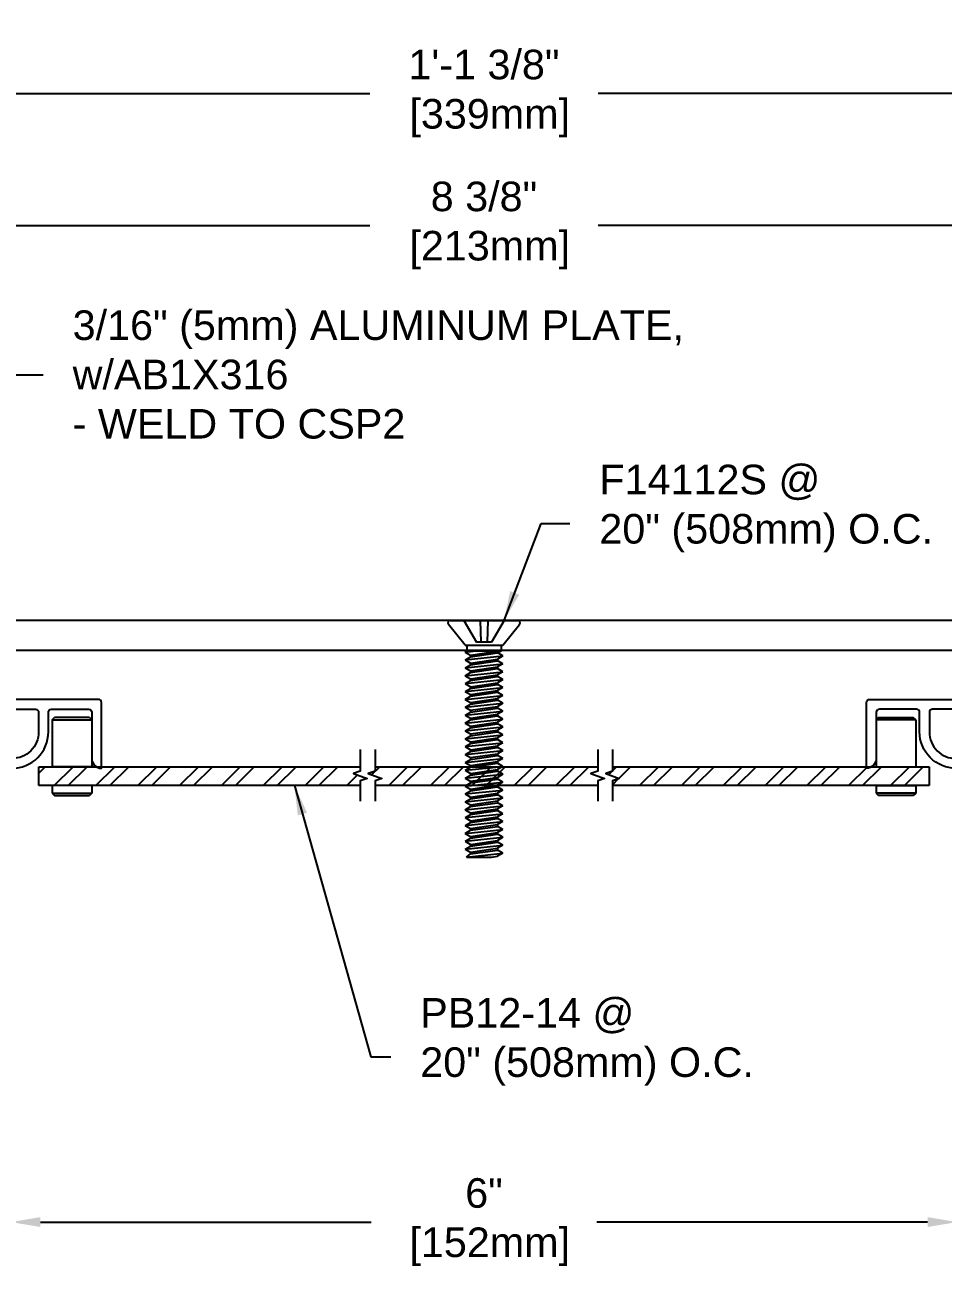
# Model space of a CAD drawing. Header units: inches. Extents: x -1.2 to 38.7, y -2.2 to 8.
# Drawn here: x 6.08 to 11.91, y -2.08 to 5.8 of the extents above; entities that cross this region are included whole.
import ezdxf

# ---------------------------------------------------------------- set-up
doc = ezdxf.new("R2010")
doc.units = ezdxf.units.IN
doc.header["$MEASUREMENT"] = 0
for name, color, linetype in [('anchors', 4, 'Continuous'), ('dimensions', 3, 'Continuous'), ('METALS', 7, 'Continuous'), ('text', 2, 'Continuous')]:
    doc.layers.add(name, color=color, linetype=linetype)
doc.styles.add('ARIAL', font='arial.ttf')
doc.dimstyles.new('Arial', dxfattribs={"dimtxt": 0.1875, "dimasz": 0.1875, "dimexe": 0.1875, "dimexo": 0.1875, "dimgap": 0.1875, "dimtad": 0, "dimtih": 1, "dimtoh": 1, "dimdec": 4, "dimzin": 0, "dimdsep": 46, "dimlunit": 4, "dimtxsty": 'ARIAL', "dimcen": 0.09, "dimadec": 0, "dimazin": 0, "dimtfac": 1, "dimtdec": 4, "dimtofl": 0, "dimtmove": 0, "dimatfit": 3, "dimfxl": 0, "dimfrac": 2, "dimtolj": 1, "dimtzin": 0, "dimarcsym": 0})

# ---------------------------------------------------------------- blocks, each defined once
blk = doc.blocks.new('*D1')
at = {"layer": 'DEFPOINTS', "color": 0}
for p in [(13.1813, 4.5227), (4.8063, 1.9978), (13.1813, 1.8928)]:
    blk.add_point(p, dxfattribs=at)
at = {"layer": 'dimensions', "color": 0, "lineweight": -2}
for p, q in [((4.8063, 2.1853), (4.8063, 4.7102)), ((13.1813, 2.0803), (13.1813, 4.7102)), ((4.9938, 4.5227), (8.2689, 4.5227)), ((12.9938, 4.5227), (9.7187, 4.5227))]:
    blk.add_line(p, q, dxfattribs=at)
at = {"layer": 'dimensions', "color": 0}
for points in [[(4.9938, 4.5539), (4.9938, 4.4914), (4.8063, 4.5227)], [(12.9938, 4.5539), (12.9938, 4.4914), (13.1813, 4.5227)]]:
    blk.add_solid(points, dxfattribs=at)
at = {"layer": 'dimensions', "color": 0, "insert": (8.9938, 4.5227), "char_height": 0.1875, "attachment_point": 5, "style": 'ARIAL'}
blk.add_mtext('\\A1;8 3/8"\\P [213mm]', dxfattribs=at)
blk = doc.blocks.new('*D2')
at = {"layer": 'DEFPOINTS', "color": 0}
for p in [(15.6663, 5.3591), (2.3213, 1.9978), (15.6663, 1.9978)]:
    blk.add_point(p, dxfattribs=at)
at = {"layer": 'dimensions', "color": 0, "lineweight": -2}
for p, q in [((2.3213, 2.1853), (2.3213, 5.5466)), ((15.6663, 2.1853), (15.6663, 5.5466)), ((2.5088, 5.3591), (8.2689, 5.3591)), ((15.4788, 5.3591), (9.7187, 5.3591))]:
    blk.add_line(p, q, dxfattribs=at)
at = {"layer": 'dimensions', "color": 0}
for points in [[(2.5088, 5.3904), (2.5088, 5.3279), (2.3213, 5.3591)], [(15.4788, 5.3904), (15.4788, 5.3279), (15.6663, 5.3591)]]:
    blk.add_solid(points, dxfattribs=at)
at = {"layer": 'dimensions', "color": 0, "insert": (8.9938, 5.3591), "char_height": 0.1875, "attachment_point": 5, "style": 'ARIAL'}
blk.add_mtext('\\A1;1\'-1 3/8"\\P [339mm]', dxfattribs=at)
blk = doc.blocks.new('F14112S')
for p, q in [((-0.214, 0), (0.214, 0)), ((-0.1275, 0), (-0.0475, -0.1375)), ((-0.0247, 0), (-0.0198, -0.1375)), ((0.0247, 0), (0.0198, -0.1375)), ((0.1275, 0), (0.0475, -0.1375)), ((-0.119, -0.1554), (-0.2257, -0.0244)), ((0.119, -0.1554), (0.2257, -0.0244)), ((-0.119, -0.1554), (0.119, -0.1554)), ((-0.108, -0.1554), (-0.108, -0.1946)), ((0.0475, -0.1375), (-0.0475, -0.1375)), ((0.108, -0.1554), (0.108, -0.1946)), ((-0.119, -0.2), (-0.108, -0.1946)), ((-0.119, -0.2), (-0.0679, -0.1946)), ((-0.119, -0.2), (-0.085, -0.2196)), ((-0.119, -0.25), (0.119, -0.225)), ((-0.119, -0.25), (-0.085, -0.2304)), ((0.108, -0.1946), (-0.108, -0.1946)), ((-0.085, -0.2196), (0.085, -0.1946)), ((-0.085, -0.2304), (0.085, -0.2054)), ((-0.085, -0.2196), (-0.085, -0.2304)), ((0.108, -0.1946), (0.085, -0.2054)), ((0.119, -0.225), (0.085, -0.2054)), ((0.119, -0.225), (0.085, -0.2446)), ((-0.119, -0.25), (-0.085, -0.2696)), ((-0.119, -0.3), (0.119, -0.275)), ((-0.119, -0.3), (-0.085, -0.2804)), ((-0.119, -0.3), (-0.085, -0.3196)), ((-0.085, -0.2696), (0.085, -0.2446)), ((-0.085, -0.2804), (0.085, -0.2554)), ((-0.085, -0.2696), (-0.085, -0.2804)), ((-0.085, -0.3196), (0.085, -0.2946)), ((-0.085, -0.3304), (0.085, -0.3054)), ((0.085, -0.2446), (0.085, -0.2554)), ((0.119, -0.275), (0.085, -0.2554)), ((0.119, -0.275), (0.085, -0.2946)), ((0.085, -0.2946), (0.085, -0.3054)), ((0.119, -0.325), (0.085, -0.3054)), ((-0.119, -0.35), (0.119, -0.325)), ((-0.119, -0.35), (-0.085, -0.3304)), ((-0.119, -0.35), (-0.085, -0.3696)), ((-0.119, -0.4), (0.119, -0.375)), ((-0.119, -0.4), (-0.085, -0.3804)), ((-0.085, -0.3196), (-0.085, -0.3304)), ((-0.085, -0.3696), (0.085, -0.3446)), ((-0.085, -0.3804), (0.085, -0.3554)), ((-0.085, -0.3696), (-0.085, -0.3804)), ((0.119, -0.325), (0.085, -0.3446)), ((0.085, -0.3446), (0.085, -0.3554)), ((0.119, -0.375), (0.085, -0.3554)), ((0.119, -0.375), (0.085, -0.3946)), ((-0.119, -0.4), (-0.085, -0.4196)), ((-0.119, -0.45), (0.119, -0.425)), ((-0.119, -0.45), (-0.085, -0.4304)), ((-0.119, -0.45), (-0.085, -0.4696)), ((-0.085, -0.4196), (0.085, -0.3946)), ((-0.085, -0.4304), (0.085, -0.4054)), ((-0.085, -0.4196), (-0.085, -0.4304)), ((-0.085, -0.4696), (0.085, -0.4446)), ((-0.085, -0.4804), (0.085, -0.4554)), ((-0.085, -0.4696), (-0.085, -0.4804)), ((0.085, -0.3946), (0.085, -0.4054)), ((0.119, -0.425), (0.085, -0.4054)), ((0.119, -0.425), (0.085, -0.4446)), ((0.085, -0.4446), (0.085, -0.4554)), ((0.119, -0.475), (0.085, -0.4554)), ((-0.119, -0.5), (0.119, -0.475)), ((-0.119, -0.5), (-0.085, -0.4804)), ((-0.119, -0.5), (-0.085, -0.5196)), ((-0.119, -0.55), (0.119, -0.525)), ((-0.119, -0.55), (-0.085, -0.5304)), ((-0.119, -0.55), (-0.085, -0.5696)), ((-0.085, -0.5196), (0.085, -0.4946)), ((-0.085, -0.5304), (0.085, -0.5054)), ((-0.085, -0.5196), (-0.085, -0.5304)), ((-0.085, -0.5696), (0.085, -0.5446)), ((0.119, -0.475), (0.085, -0.4946)), ((0.085, -0.4946), (0.085, -0.5054)), ((0.119, -0.525), (0.085, -0.5054)), ((0.119, -0.525), (0.085, -0.5446)), ((0.085, -0.5446), (0.085, -0.5554)), ((-0.119, -0.6), (0.119, -0.575)), ((-0.119, -0.6), (-0.085, -0.5804)), ((-0.119, -0.6), (-0.085, -0.6196)), ((-0.119, -0.65), (0.119, -0.625)), ((-0.085, -0.5804), (0.085, -0.5554)), ((-0.085, -0.5696), (-0.085, -0.5804)), ((-0.085, -0.6196), (0.085, -0.5946)), ((-0.085, -0.6304), (0.085, -0.6054)), ((-0.085, -0.6196), (-0.085, -0.6304)), ((0.119, -0.575), (0.085, -0.5554)), ((0.119, -0.575), (0.085, -0.5946)), ((0.085, -0.5946), (0.085, -0.6054)), ((0.119, -0.625), (0.085, -0.6054)), ((0.119, -0.625), (0.085, -0.6446)), ((-0.119, -0.65), (-0.085, -0.6304)), ((-0.119, -0.65), (-0.085, -0.6696)), ((-0.119, -0.7), (0.119, -0.675)), ((-0.119, -0.7), (-0.085, -0.6804)), ((-0.119, -0.7), (-0.085, -0.7196)), ((-0.085, -0.6696), (0.085, -0.6446)), ((-0.085, -0.6804), (0.085, -0.6554)), ((-0.085, -0.6696), (-0.085, -0.6804)), ((-0.085, -0.7196), (0.085, -0.6946)), ((-0.085, -0.7304), (0.085, -0.7054)), ((0.085, -0.6446), (0.085, -0.6554)), ((0.119, -0.675), (0.085, -0.6554)), ((0.119, -0.675), (0.085, -0.6946)), ((0.085, -0.6946), (0.085, -0.7054)), ((0.119, -0.725), (0.085, -0.7054)), ((-0.119, -0.75), (0.119, -0.725)), ((-0.119, -0.75), (-0.085, -0.7304)), ((-0.119, -0.75), (-0.085, -0.7696)), ((-0.119, -0.8), (0.119, -0.775)), ((-0.119, -0.8), (-0.085, -0.7804)), ((-0.085, -0.7196), (-0.085, -0.7304)), ((-0.085, -0.7696), (0.085, -0.7446)), ((-0.085, -0.7804), (0.085, -0.7554)), ((-0.085, -0.7696), (-0.085, -0.7804)), ((0.119, -0.725), (0.085, -0.7446)), ((0.085, -0.7446), (0.085, -0.7554)), ((0.119, -0.775), (0.085, -0.7554)), ((0.119, -0.775), (0.085, -0.7946)), ((-0.119, -0.8), (-0.085, -0.8196)), ((-0.119, -0.85), (0.119, -0.825)), ((-0.119, -0.85), (-0.085, -0.8304)), ((-0.119, -0.85), (-0.085, -0.8696)), ((-0.085, -0.8196), (0.085, -0.7946)), ((-0.085, -0.8304), (0.085, -0.8054)), ((-0.085, -0.8196), (-0.085, -0.8304)), ((-0.085, -0.8696), (0.085, -0.8446)), ((-0.085, -0.8804), (0.085, -0.8554)), ((0.085, -0.7946), (0.085, -0.8054)), ((0.119, -0.825), (0.085, -0.8054)), ((0.119, -0.825), (0.085, -0.8446)), ((0.085, -0.8446), (0.085, -0.8554)), ((0.119, -0.875), (0.085, -0.8554)), ((-0.119, -0.9), (0.119, -0.875)), ((-0.119, -0.9), (-0.085, -0.8804)), ((-0.119, -0.9), (-0.085, -0.9196)), ((-0.119, -0.95), (0.119, -0.925)), ((-0.119, -0.95), (-0.085, -0.9304)), ((-0.085, -0.8696), (-0.085, -0.8804)), ((-0.085, -0.9196), (0.085, -0.8946)), ((-0.085, -0.9304), (0.085, -0.9054)), ((-0.085, -0.9196), (-0.085, -0.9304)), ((-0.085, -0.9696), (0.085, -0.9446)), ((0.119, -0.875), (0.085, -0.8946)), ((0.085, -0.8946), (0.085, -0.9054)), ((0.119, -0.925), (0.085, -0.9054)), ((0.119, -0.925), (0.085, -0.9446)), ((0.085, -0.9446), (0.085, -0.9554)), ((-0.119, -0.95), (-0.085, -0.9696)), ((-0.119, -1), (0.119, -0.975)), ((-0.119, -1), (-0.085, -0.9804)), ((-0.119, -1), (-0.085, -1.0196)), ((-0.085, -0.9804), (0.085, -0.9554)), ((-0.085, -0.9696), (-0.085, -0.9804)), ((-0.085, -1.0196), (0.085, -0.9946)), ((-0.085, -1.0304), (0.085, -1.0054)), ((-0.085, -1.0196), (-0.085, -1.0304)), ((0.119, -0.975), (0.085, -0.9554)), ((0.119, -0.975), (0.085, -0.9946)), ((0.085, -0.9946), (0.085, -1.0054)), ((0.119, -1.025), (0.085, -1.0054)), ((-0.119, -1.05), (0.119, -1.025)), ((-0.119, -1.05), (-0.085, -1.0304)), ((-0.119, -1.05), (-0.085, -1.0696)), ((-0.119, -1.1), (0.119, -1.075)), ((-0.119, -1.1), (-0.085, -1.0804)), ((-0.119, -1.1), (-0.085, -1.1196)), ((-0.085, -1.0696), (0.085, -1.0446)), ((-0.085, -1.0804), (0.085, -1.0554)), ((-0.085, -1.0696), (-0.085, -1.0804)), ((-0.085, -1.1196), (0.085, -1.0946)), ((0.119, -1.025), (0.085, -1.0446)), ((0.085, -1.0446), (0.085, -1.0554)), ((0.119, -1.075), (0.085, -1.0554)), ((0.119, -1.075), (0.085, -1.0946)), ((0.085, -1.0946), (0.085, -1.1054)), ((-0.119, -1.15), (0.119, -1.125)), ((-0.119, -1.15), (-0.085, -1.1304)), ((-0.119, -1.15), (-0.085, -1.1696)), ((-0.119, -1.2), (0.119, -1.175)), ((-0.119, -1.2), (-0.085, -1.1804)), ((-0.085, -1.1304), (0.085, -1.1054)), ((-0.085, -1.1196), (-0.085, -1.1304)), ((-0.085, -1.1696), (0.085, -1.1446)), ((-0.085, -1.1804), (0.085, -1.1554)), ((-0.085, -1.1696), (-0.085, -1.1804)), ((0.119, -1.125), (0.085, -1.1054)), ((0.119, -1.125), (0.085, -1.1446)), ((0.085, -1.1446), (0.085, -1.1554)), ((0.119, -1.175), (0.085, -1.1554)), ((0.119, -1.175), (0.085, -1.1946)), ((-0.119, -1.2), (-0.085, -1.2196)), ((-0.119, -1.25), (0.119, -1.225)), ((-0.119, -1.25), (-0.085, -1.2304)), ((-0.119, -1.25), (-0.085, -1.2696)), ((-0.085, -1.2196), (0.085, -1.1946)), ((-0.085, -1.2304), (0.085, -1.2054)), ((-0.085, -1.2196), (-0.085, -1.2304)), ((-0.085, -1.2696), (0.085, -1.2446)), ((-0.085, -1.2804), (0.085, -1.2554)), ((0.085, -1.1946), (0.085, -1.2054)), ((0.119, -1.225), (0.085, -1.2054)), ((0.119, -1.225), (0.085, -1.2446)), ((0.085, -1.2446), (0.085, -1.2554)), ((0.119, -1.275), (0.085, -1.2554)), ((-0.119, -1.3), (0.119, -1.275)), ((-0.119, -1.3), (-0.085, -1.2804)), ((-0.119, -1.3), (-0.085, -1.3196)), ((-0.119, -1.35), (0.119, -1.325)), ((-0.119, -1.35), (-0.085, -1.3304)), ((-0.085, -1.2696), (-0.085, -1.2804)), ((-0.085, -1.3196), (0.085, -1.2946)), ((-0.085, -1.3304), (0.085, -1.3054)), ((-0.085, -1.3196), (-0.085, -1.3304)), ((0.119, -1.275), (0.085, -1.2946)), ((0.085, -1.2946), (0.085, -1.3054)), ((0.119, -1.325), (0.085, -1.3054)), ((0.119, -1.325), (0.085, -1.3446)), ((-0.119, -1.35), (-0.085, -1.3696)), ((-0.119, -1.4), (0.119, -1.375)), ((-0.119, -1.4), (-0.085, -1.3804)), ((-0.119, -1.4), (-0.085, -1.4196)), ((-0.085, -1.3696), (0.085, -1.3446)), ((-0.085, -1.3804), (0.085, -1.3554)), ((-0.085, -1.3696), (-0.085, -1.3804)), ((-0.085, -1.4196), (0.085, -1.3946)), ((-0.085, -1.4304), (0.085, -1.4054)), ((0.085, -1.3446), (0.085, -1.3554)), ((0.119, -1.375), (0.085, -1.3554)), ((0.119, -1.375), (0.085, -1.3946)), ((0.085, -1.3946), (0.085, -1.4054)), ((0.119, -1.425), (0.085, -1.4054)), ((-0.119, -1.45), (0.119, -1.425)), ((-0.119, -1.45), (-0.085, -1.4304)), ((-0.119, -1.45), (-0.085, -1.4696)), ((-0.1099, -1.5), (0.119, -1.475)), ((-0.1099, -1.5), (-0.085, -1.4804)), ((-0.085, -1.4196), (-0.085, -1.4304)), ((-0.085, -1.4696), (0.085, -1.4446)), ((-0.085, -1.4804), (0.085, -1.4554)), ((-0.085, -1.4696), (-0.085, -1.4804)), ((0.0485, -1.5), (0.085, -1.4946)), ((0.119, -1.425), (0.085, -1.4446)), ((0.085, -1.4446), (0.085, -1.4554)), ((0.119, -1.475), (0.085, -1.4554)), ((0.119, -1.475), (0.085, -1.4946)), ((-0.1099, -1.5), (0.0485, -1.5))]:
    blk.add_line(p, q)
for centre, start, end in [((-0.214, -0.015), 90, 219.03203), ((0.214, -0.015), 320.96797, 90)]:
    blk.add_arc(centre, 0.015, start, end)
blk = doc.blocks.new('*D4')
at = {"layer": 'DEFPOINTS', "color": 0}
for p in [(5.9938, -1.1958), (11.9938, -1.1958), (11.9938, -1.7971)]:
    blk.add_point(p, dxfattribs=at)
at = {"layer": 'dimensions', "color": 0, "lineweight": -2}
for p, q in [((5.9938, -1.3833), (5.9938, -1.9846)), ((11.9938, -1.3833), (11.9938, -1.9846)), ((6.1813, -1.7971), (8.2778, -1.7971)), ((11.8063, -1.7971), (9.7098, -1.7971))]:
    blk.add_line(p, q, dxfattribs=at)
at = {"layer": 'dimensions', "color": 0}
for points in [[(6.1813, -1.7658), (6.1813, -1.8283), (5.9938, -1.7971)], [(11.8063, -1.7658), (11.8063, -1.8283), (11.9938, -1.7971)]]:
    blk.add_solid(points, dxfattribs=at)
at = {"layer": 'dimensions', "color": 0, "insert": (8.9938, -1.7971), "char_height": 0.1875, "attachment_point": 5, "style": 'ARIAL'}
blk.add_mtext('\\A1;6"\\P [152mm]', dxfattribs=at)
blk = doc.blocks.new('PIN')
for p, q in [((-0.1602, 0.1698), (-0.1452, 0.1848)), ((-0.1602, 0.1698), (0.0898, 0.1698)), ((-0.1602, 0.1698), (-0.1602, -0.1277)), ((0.0748, 0.1848), (-0.1452, 0.1848)), ((0.0748, 0.1848), (0.0898, 0.1698)), ((0.0898, 0.1698), (0.0898, -0.1277)), ((0.0898, -0.1277), (-0.1602, -0.1277)), ((0.0898, -0.2477), (-0.1602, -0.2477)), ((-0.1602, -0.2477), (-0.1602, -0.2952)), ((-0.1602, -0.2952), (0.0898, -0.2952)), ((-0.1602, -0.2952), (-0.1452, -0.3102)), ((-0.1452, -0.3102), (0.0748, -0.3102)), ((0.0898, -0.2952), (0.0748, -0.3102)), ((0.0898, -0.2477), (0.0898, -0.2952))]:
    blk.add_line(p, q)
blk = doc.blocks.new('PB614')
h = blk.add_hatch()
h.set_pattern_fill('ANSI32', color=256, scale=0.5, style=0)
h.set_pattern_definition([(45, (-1.4139, -4.05944), (-0.1325825, 0.1325825), []), (45, (-1.3255, -4.05944), (-0.1325825, 0.1325825), [])])
h.paths.add_polyline_path([(8.1641, 3.6148), (8.25, 3.5835), (8.207, 3.5679), (8.207, 3.5381), (10.2157, 3.5381), (10.2157, 3.6581), (8.207, 3.6581), (8.207, 3.6304)])
h.paths.add_polyline_path([(8.1135, 3.5381), (8.1135, 3.5679), (8.1564, 3.5835), (8.0706, 3.6148), (8.1135, 3.6304), (8.1135, 3.6581), (6.7017, 3.6581), (6.7017, 3.6304), (6.6588, 3.6148), (6.7446, 3.5835), (6.7017, 3.5679), (6.7017, 3.5381)])
h.paths.add_polyline_path([(6.6511, 3.5835), (6.5652, 3.6148), (6.6081, 3.6304), (6.6081, 3.6581), (4.569, 3.6581), (4.569, 3.5381), (6.6081, 3.5381), (6.6081, 3.5679)])
for p, q in [((4.569, 3.5381), (4.569, 3.6581)), ((4.569, 3.6581), (6.6081, 3.6581)), ((6.7017, 3.6581), (8.1135, 3.6581)), ((8.207, 3.6581), (10.2157, 3.6581)), ((10.2157, 3.6581), (10.2157, 3.5381)), ((6.6081, 3.5381), (4.569, 3.5381)), ((8.1135, 3.5381), (6.7017, 3.5381)), ((10.2157, 3.5381), (8.207, 3.5381))]:
    blk.add_line(p, q)
at = {"linetype": 'Continuous'}
for points in [[(6.6081, 3.7673), (6.6081, 3.6304), (6.5652, 3.6148), (6.6511, 3.5835), (6.6081, 3.5679), (6.6081, 3.4402)], [(6.7017, 3.7673), (6.7017, 3.6304), (6.6588, 3.6148), (6.7446, 3.5835), (6.7017, 3.5679), (6.7017, 3.4402)], [(8.1135, 3.7673), (8.1135, 3.6304), (8.0706, 3.6148), (8.1564, 3.5835), (8.1135, 3.5679), (8.1135, 3.4402)], [(8.207, 3.7673), (8.207, 3.6304), (8.1641, 3.6148), (8.25, 3.5835), (8.207, 3.5679), (8.207, 3.4402)]]:
    blk.add_lwpolyline(points, dxfattribs=at)
blk.add_blockref('PIN', (4.8151, 3.7858))
at = {"xscale": -1}
blk.add_blockref('PIN', (9.9698, 3.7858), dxfattribs=at)
blk = doc.blocks.new('95201g')
blk.add_lwpolyline([(-1.7723, -0.0148), (-1.7723, -0.0018, -0.414214), (-1.7523, 0.0182), (-1.0651, 0.0182, -0.414214), (-1.0451, -0.0018), (-1.0451, -0.0148, 0.414214), (-1.0251, -0.0348), (-1.0031, -0.0348, 0.414214), (-0.9831, -0.0148), (-0.9831, -0.0018, -0.414214), (-0.9631, 0.0182), (-0.2748, 0.0182), (-0.2218, -0.0348), (0.1522, -0.0348), (0.2052, 0.0182), (0.8319, 0.0182, -0.414214), (0.8519, -0.0018), (0.8519, -0.0148, 0.414214), (0.8719, -0.0348), (0.8939, -0.0348, 0.414214), (0.9139, -0.0148), (0.9139, -0.0018, -0.414214), (0.9339, 0.0182), (1.5367, 0.0182, -0.414214), (1.5567, -0.0018), (1.5567, -0.0148, 0.414214), (1.5767, -0.0348), (1.5987, -0.0348, 0.414214), (1.6187, -0.0148), (1.6187, -0.0018, -0.414214), (1.6387, 0.0182), (1.9687, 0.0182, -0.414214), (1.9887, -0.0018), (1.9887, -0.1268, -0.414214), (1.8207, -0.2948), (1.8132, -0.2948), (1.8132, -0.3568), (1.8207, -0.3568, 0.414214), (2.0507, -0.1268), (2.0507, -0.0018, -0.414214), (2.0707, 0.0182), (2.3057, 0.0182, -0.414214), (2.3257, -0.0018), (2.3257, -0.2953, 0.414214), (2.3872, -0.3568), (2.3877, -0.3568), (2.3877, 0.0602, 0.414214), (2.3677, 0.0802), (-0.0148, 0.0802), (-0.0348, 0.0602), (-0.0548, 0.0802), (-1.4843, 0.0802, -0.414214), (-1.5043, 0.1002), (-1.5043, 0.4102, 0.414214), (-1.5243, 0.4302), (-1.5643, 0.4302, 0.414214), (-1.5843, 0.4102), (-1.5843, 0.1002, -0.414214), (-1.6043, 0.0802), (-1.7343, 0.0802, -0.414214), (-1.7543, 0.1002), (-1.7543, 0.5052), (-1.7443, 0.5052, 0.414214), (-1.7343, 0.5152), (-1.7343, 0.5702, 0.414214), (-1.7543, 0.5902), (-1.8393, 0.5902, 0.414214), (-1.8593, 0.5702), (-1.8593, 0.5152, 0.414214), (-1.8493, 0.5052), (-1.8343, 0.5052), (-1.8343, -0.0148, 0.414214), (-1.8143, -0.0348), (-1.7923, -0.0348, 0.414214)], format="xyb", close=True)

msp = doc.modelspace()

# ---------------------------------------------------------------- linework, layer by layer
at = {"layer": 'METALS'}
msp.add_lwpolyline([(4.80631, 2.01788), (4.80631, 1.83038), (13.18131, 1.83038), (13.18131, 2.01788)], close=True, dxfattribs=at)

# ---------------------------------------------------------------- block references
at = {"layer": 'anchors'}
for name, p in [('F14112S', (8.99381, 2.01784)), ('PB614', (1.6014, -2.56726))]:
    msp.add_blockref(name, p, dxfattribs=at)
at = {"layer": 'METALS'}
msp.add_blockref('95201g', (4.18066, 1.43765), dxfattribs=at)
at = {"layer": 'METALS', "xscale": -1}
msp.add_blockref('95201g', (13.80697, 1.43765), dxfattribs=at)

# ---------------------------------------------------------------- texts
at = {"layer": 'text', "char_height": 0.1875, "attachment_point": 4, "style": 'ARIAL'}
for s, insert in [('3/16" (5mm) ALUMINUM PLATE,\\Pw/AB1X316\\P- WELD TO CSP2', (6.38531, 3.57671)), ('F14112S @\\P20" (508mm) O.C.', (9.72547, 2.72756)), ('PB12-14 @\\P20" (508mm) O.C.', (8.58957, -0.65469))]:
    msp.add_mtext(s, dxfattribs=dict(at, insert=insert))

# ---------------------------------------------------------------- dimensions: what is measured, and where the dimension line sits
at = {"layer": 'dimensions'}
for base, p1, p2, picture, middle in [((15.66631, 5.35913), (2.32131, 1.99784), (15.66631, 1.99784), '*D2', (8.99381, 5.35913)), ((13.18131, 4.52268), (4.80631, 1.99784), (13.18131, 1.89284), '*D1', (8.99381, 4.52268)), ((11.99381, -1.79706), (5.99381, -1.19577), (11.99381, -1.19577), '*D4', (8.99381, -1.79706))]:
    dim = msp.add_linear_dim(base=base, p1=p1, p2=p2, dimstyle='Arial', override={"dimpost": '\\X'}, dxfattribs=at)
    dim.commit()
    dim.dimension.update_dxf_attribs({"geometry": picture, "text_midpoint": middle, "dimtype": 160})

# ---------------------------------------------------------------- leaders
at = {"layer": 'text', "annotation_type": 0, "has_hookline": 1, "hookline_direction": 0, "text_width": 3.84298}
msp.add_leader([(5.31481, 1.70534), (6.01031, 3.57671), (6.19781, 3.57671)], dimstyle='Arial', dxfattribs=at)
at = {"layer": 'text', "annotation_type": 0, "has_hookline": 1, "hookline_direction": 0, "text_width": 2.08578}
msp.add_leader([(9.12131, 2.01784), (9.35742, 2.63381), (9.53797, 2.63381)], dimstyle='Arial', override={"dimgap": 0.1875, "dimtad": 0}, dxfattribs=at)
at = {"layer": 'text'}
msp.add_leader([(7.79173, 0.97085), (8.27707, -0.74844), (8.40207, -0.74844)], dimstyle='Arial', override={"dimgap": 0.1875, "dimtad": 0}, dxfattribs=at)

doc.saveas('drawing.dxf')
